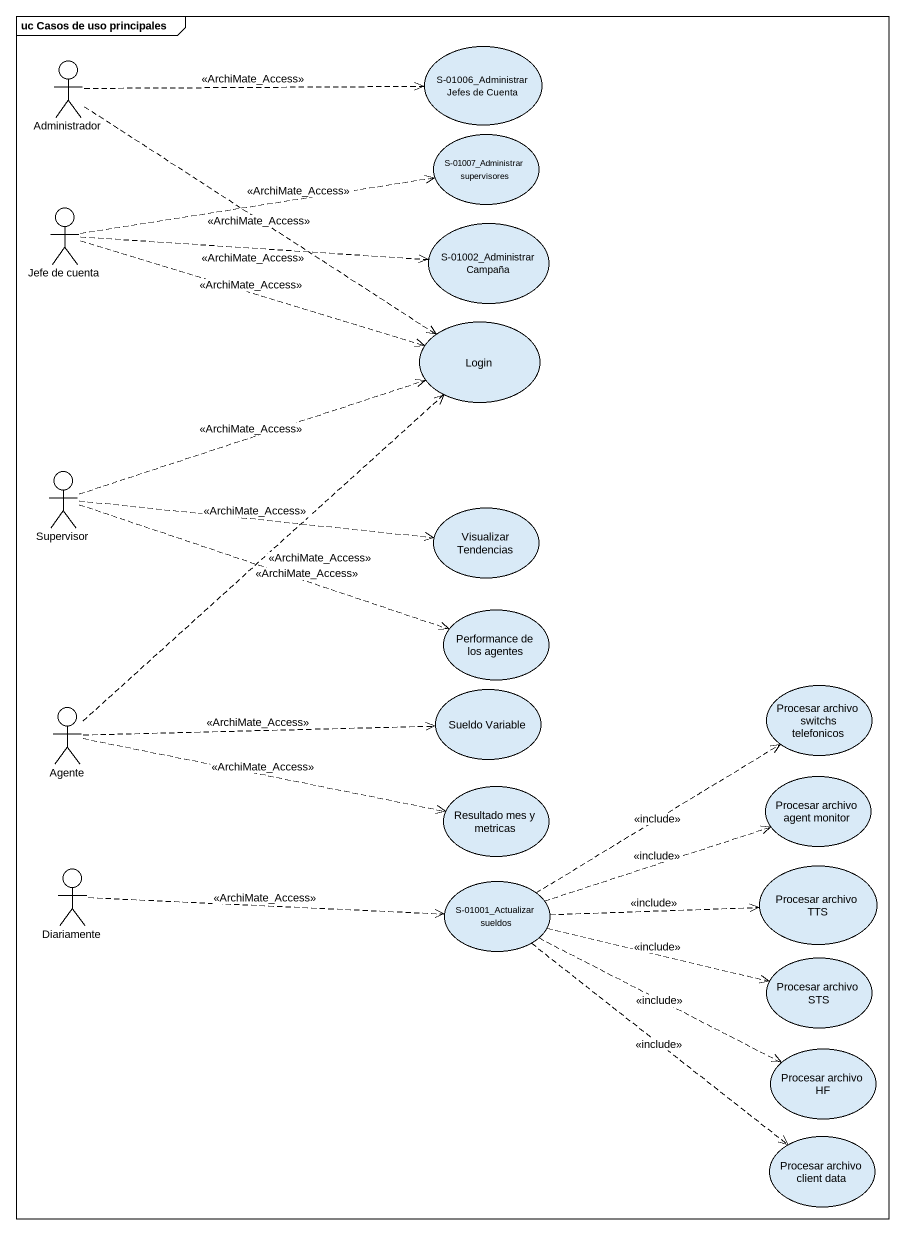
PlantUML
@startuml
mainframe uc Casos de uso principales
usecase "S-01006_Administrar Jefes de Cuenta" as S_01006_Administrar_Jefes
actor Administrador
usecase "S-01007_Administrar supervisores" as S_01007_Administrar
actor "Jefe de cuenta" as Jefe_de_cuenta
usecase "S-01002_Administrar Campaña" as S_01002_Administrar_Campaña
usecase Login
actor Supervisor
usecase "Visualizar Tendencias" as Visualizar_Tendencias
usecase "Performance de los agentes" as Performance_de_los_agentes
usecase "Procesar archivo switchs telefonicos" as Procesar_archivo_switchs
actor Agente
usecase "Sueldo Variable" as Sueldo_Variable
usecase "Procesar archivo agent monitor" as Procesar_archivo_agent
usecase "Resultado mes y metricas" as Resultado_mes_y_metricas
usecase "Procesar archivo TTS" as Procesar_archivo_TTS
actor Diariamente
usecase "S-01001_Actualizar sueldos" as S_01001_Actualizar_sueldos
usecase "Procesar archivo STS" as Procesar_archivo_STS
usecase "Procesar archivo HF" as Procesar_archivo_HF
usecase "Procesar archivo client data" as Procesar_archivo_client_data
Administrador .right.> S_01006_Administrar_Jefes : <<ArchiMate_Access>>
Administrador ..> Login : <<ArchiMate_Access>>
Jefe_de_cuenta .right.> S_01007_Administrar : <<ArchiMate_Access>>
Jefe_de_cuenta .right.> S_01002_Administrar_Campaña : <<ArchiMate_Access>>
Jefe_de_cuenta .right.> Login : <<ArchiMate_Access>>
Supervisor .right.> Login : <<ArchiMate_Access>>
Supervisor .right.> Visualizar_Tendencias : <<ArchiMate_Access>>
Supervisor .right.> Performance_de_los_agentes : <<ArchiMate_Access>>
Agente .up.> Login : <<ArchiMate_Access>>
Agente .right.> Sueldo_Variable : <<ArchiMate_Access>>
Agente .right.> Resultado_mes_y_metricas : <<ArchiMate_Access>>
Diariamente .right.> S_01001_Actualizar_sueldos : <<ArchiMate_Access>>
S_01001_Actualizar_sueldos .up.> Procesar_archivo_switchs : <<include>>
S_01001_Actualizar_sueldos .right.> Procesar_archivo_agent : <<include>>
S_01001_Actualizar_sueldos .right.> Procesar_archivo_TTS : <<include>>
S_01001_Actualizar_sueldos .right.> Procesar_archivo_STS : <<include>>
S_01001_Actualizar_sueldos .right.> Procesar_archivo_HF : <<include>>
S_01001_Actualizar_sueldos ..> Procesar_archivo_client_data : <<include>>
@enduml
